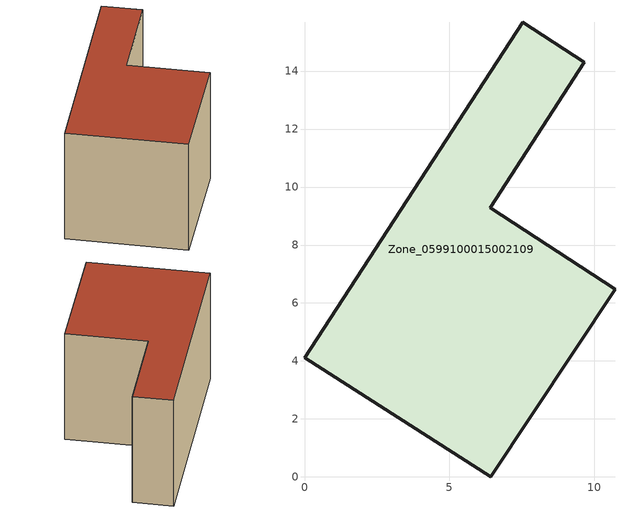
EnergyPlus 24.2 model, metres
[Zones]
Zone_0599100015002109
 floor ground (C_G): 0,4.11 7.52,15.69 9.65,14.3 6.4,9.29 10.71,6.48 6.42,0 z0.87
 wall outside (C_F): 6.42,0 10.71,6.48 6.4,9.29 9.65,14.3 7.52,15.69 0,4.11 6.42,0 z0.87:8.64
 roof outside (C_R): 7.52,15.69 0,4.11 6.42,0 10.71,6.48 6.4,9.29 9.65,14.3 z8.64
[BUILDING]
Pand.0599100015002109: North Axis=0; Terrain=City; Loads Convergence Tolerance Value=0.04; Temperature Convergence Tolerance Value=0.4; Solar Distribution=FullExterior; Maximum Number of Warmup Days=25; Minimum Number of Warmup Days=1
[Site:Location]
Rotterdam.The.Hague.AP_ZH_NLD Design_Conditions: Latitude=51.96; Longitude=4.45; Time Zone=1; Elevation=-4.5
[SITE:GROUNDTEMPERATURE:BUILDINGSURFACE]
18, 18, 18, 18, 18, 18, 18, 18, 18, 18, 18, 18
[MATERIAL] Thermal Absorptance=0.9; Solar Absorptance=0.7; Visible Absorptance=0.7
Name | Roughness | Thickness | Conductivity | Density | Specific Heat
G.TC.1965-1974 | MediumSmooth | 0.15 | 0.882353 | 540 | 1210
F.TC.1965-1974 | Rough | 0.3 | 0.697674 | 1920 | 840
R.TC.1965-1974 | MediumRough | 0.2 | 0.232558 | 1500 | 1000
[CONSTRUCTION]
C_G: G.TC.1965-1974
C_F: F.TC.1965-1974
C_R: R.TC.1965-1974
[ZONE]
Zone_0599100015002109: Type=1; Multiplier=1; Ceiling Height=Autocalculate; Volume=Autocalculate; Floor Area=autocalculate; Part of Total Floor Area=Yes
[ZONEINFILTRATION:DESIGNFLOWRATE]
Infil_Zone_0599100015002109: Zone or ZoneList or Space or SpaceList=Zone_0599100015002109; Schedule=AlwaysOn; Design Flow Rate Calculation Method=Flow/Area; Flow Rate per Floor Area=0.003; Constant Term Coefficient=1; Temperature Term Coefficient=0; Velocity Term Coefficient=0; Velocity Squared Term Coefficient=0
[HVACTEMPLATE:ZONE:IDEALLOADSAIRSYSTEM]
Zone_0599100015002109: Maximum Heating Supply Air Temperature=50; Minimum Cooling Supply Air Temperature=13; Maximum Heating Supply Air Humidity Ratio=0.0156; Minimum Cooling Supply Air Humidity Ratio=0.0077; Heating Limit=NoLimit; Cooling Limit=NoLimit; Dehumidification Control Type=ConstantSensibleHeatRatio; Cooling Sensible Heat Ratio=0.7; Dehumidification Setpoint=60; Humidification Control Type=None; Humidification Setpoint=30; Outdoor Air Method=None; Outdoor Air Flow Rate per Person=0.00944; Outdoor Air Flow Rate per Zone Floor Area=0; Outdoor Air Flow Rate per Zone=0; Demand Controlled Ventilation Type=None; Outdoor Air Economizer Type=NoEconomizer; Heat Recovery Type=None; Sensible Heat Recovery Effectiveness=0.7; Latent Heat Recovery Effectiveness=0.65
[ZONECONTROL:THERMOSTAT]
ThermostatControl_Zone_0599100015002109: Zone or ZoneList=Zone_0599100015002109; Control Type Schedule=DualSetpointControlType; Control 1=Thermostat_Zone_0599100015002109; Temperature Difference Between Cutout And Setpoint=0
[THERMOSTATSETPOINT:DUALSETPOINT]
Thermostat_Zone_0599100015002109: Heating Setpoint Temperature Schedule=HeatingSetpoint_Zone_0599100015002109; Cooling Setpoint Temperature Schedule=CoolingSetpoint_Zone_0599100015002109
[SCHEDULE:COMPACT]
HeatingSetpoint_Zone_0599100015002109: Through: 12/31, For: AllDays, Until: 24:00, 21
CoolingSetpoint_Zone_0599100015002109: Through: 12/31, For: AllDays, Until: 24:00, 24
DualSetpointControlType: Through: 12/31, For: AllDays, Until: 24:00, 4
AlwaysOn: Through: 12/31, For: AllDays, Until: 24:00, 1
